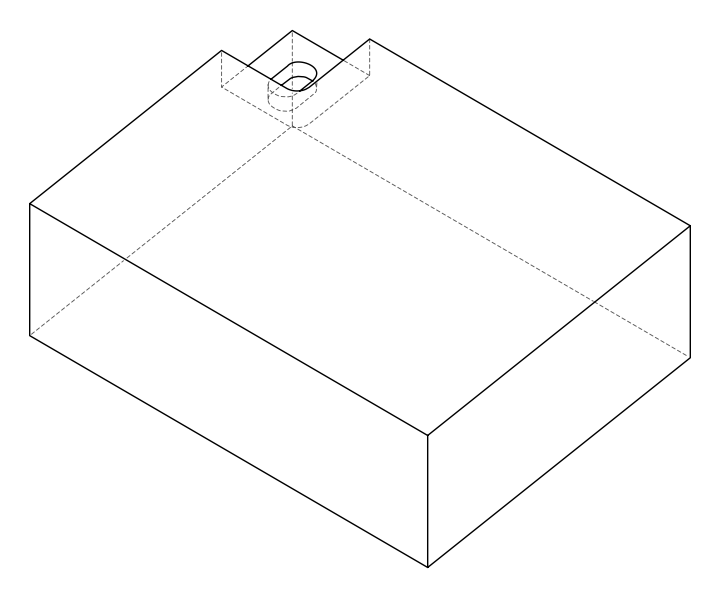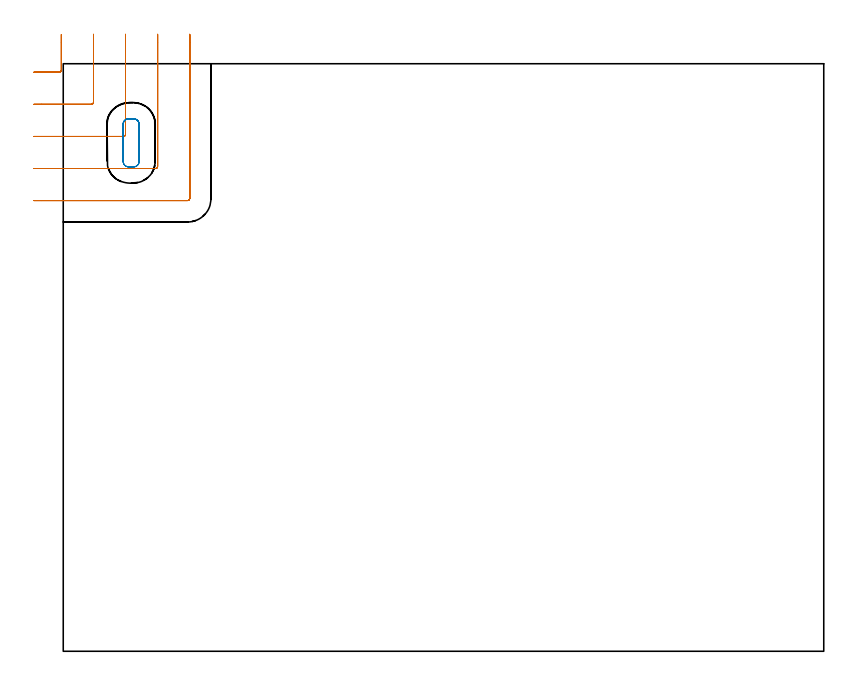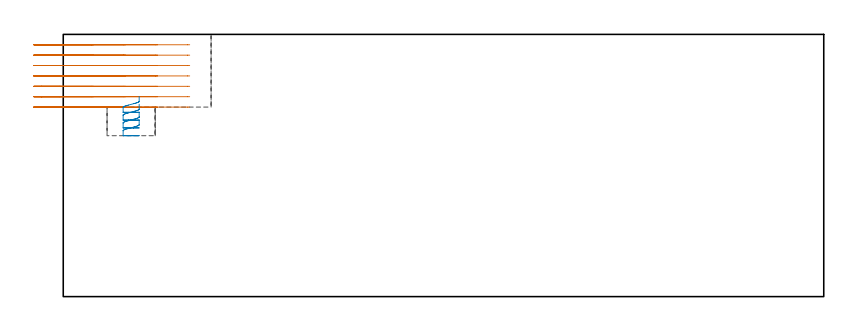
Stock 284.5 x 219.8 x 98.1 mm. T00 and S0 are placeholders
(PLAN: 2 operations, 1 tool changes, 6.6 min)
(1 MILL_CORNER_NOTCH_RECTANGULAR | CORNER_NOTCH_RECTANGULAR | UGT0201_008 | Follow Part, ap 4, ae 75% | 5.83 min | 88605 mm3)
(2 MILL_RECTANGULAR_POCKET | POCKET_RECTANGULAR_STRAIGHT | NXT0201_011 | Follow Part, ap 3, ae 75% | 0.74 min | 5174 mm3)
(TOOL UGT0201_008 | End Mill 16 mm | D16 FL32 Z4)
(TOOL NXT0201_011 | ENDMILL 12mm [2P460-1200-NA 1630] | D12 FL38 Z6)
(OP 1 MILL_CORNER_NOTCH_RECTANGULAR)
G17 G21 G94 G90
T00 M6
G54
G17 G0 G90 X-11. Y216.6 S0 M3
G43 Z108.1 H0
Z94.214
G94 G1 X-8. F250.
X-1.496 F500.
G3 X-0.7 Y217.396 R0.8
G1 Y227.769
Y230.769 F250.
G0 Z108.1
X-11. Y204.6
Z94.214
G1 X-8.
X10.504 F500.
G3 X11.3 Y205.396 R0.8
G1 Y227.8
Y230.8 F250.
G0 Z108.1
X-11. Y192.6
Z94.214
G1 X-8.
X22.504 F500.
G3 X23.3 Y193.396 R0.8
G1 Y227.8
Y230.8 F250.
G0 Z108.1
X-11. Y180.6
Z94.214
G1 X-8.
X34.504 F500.
G3 X35.3 Y181.396 R0.8
G1 Y227.8
Y230.8 F250.
G0 Z108.1
X-11. Y168.6
Z94.214
G1 X-8.
X46.5 F500.
G3 X47.3 Y169.4 R0.8
G1 Y227.8
Y230.8 F250.
G0 Z108.1
X-11. Y216.6
Z90.328
G1 X-8.
X-1.496 F500.
G3 X-0.7 Y217.396 R0.8
G1 Y227.769
Y230.769 F250.
G0 Z108.1
X-11. Y204.6
Z90.328
G1 X-8.
X10.504 F500.
G3 X11.3 Y205.396 R0.8
G1 Y227.8
Y230.8 F250.
G0 Z108.1
X-11. Y192.6
Z90.328
G1 X-8.
X22.504 F500.
G3 X23.3 Y193.396 R0.8
G1 Y227.8
Y230.8 F250.
G0 Z108.1
X-11. Y180.6
Z90.328
G1 X-8.
X34.504 F500.
G3 X35.3 Y181.396 R0.8
G1 Y227.8
Y230.8 F250.
G0 Z108.1
X-11. Y168.6
Z90.328
G1 X-8.
X46.5 F500.
G3 X47.3 Y169.4 R0.8
G1 Y227.8
Y230.8 F250.
G0 Z108.1
X-11. Y216.6
Z86.443
G1 X-8.
X-1.496 F500.
G3 X-0.7 Y217.396 R0.8
G1 Y227.769
Y230.769 F250.
G0 Z108.1
X-11. Y204.6
Z86.443
G1 X-8.
X10.504 F500.
G3 X11.3 Y205.396 R0.8
G1 Y227.8
Y230.8 F250.
G0 Z108.1
X-11. Y192.6
Z86.443
G1 X-8.
X22.504 F500.
G3 X23.3 Y193.396 R0.8
G1 Y227.8
Y230.8 F250.
G0 Z108.1
X-11. Y180.6
Z86.443
G1 X-8.
X34.504 F500.
G3 X35.3 Y181.396 R0.8
G1 Y227.8
Y230.8 F250.
G0 Z108.1
X-11. Y168.6
Z86.443
G1 X-8.
X46.5 F500.
G3 X47.3 Y169.4 R0.8
G1 Y227.8
Y230.8 F250.
G0 Z108.1
X-11. Y216.6
Z82.557
G1 X-8.
X-1.496 F500.
G3 X-0.7 Y217.396 R0.8
G1 Y227.769
Y230.769 F250.
G0 Z108.1
X-11. Y204.6
Z82.557
G1 X-8.
X10.504 F500.
G3 X11.3 Y205.396 R0.8
G1 Y227.8
Y230.8 F250.
G0 Z108.1
X-11. Y192.6
Z82.557
G1 X-8.
X22.504 F500.
G3 X23.3 Y193.396 R0.8
G1 Y227.8
Y230.8 F250.
G0 Z108.1
X-11. Y180.6
Z82.557
G1 X-8.
X34.504 F500.
G3 X35.3 Y181.396 R0.8
G1 Y227.8
Y230.8 F250.
G0 Z108.1
X-11. Y168.6
Z82.557
G1 X-8.
X46.5 F500.
G3 X47.3 Y169.4 R0.8
G1 Y227.8
Y230.8 F250.
G0 Z108.1
X-11. Y216.6
Z78.671
G1 X-8.
X-1.496 F500.
G3 X-0.7 Y217.396 R0.8
G1 Y227.769
Y230.769 F250.
G0 Z108.1
X-11. Y204.6
Z78.671
G1 X-8.
X10.504 F500.
G3 X11.3 Y205.396 R0.8
G1 Y227.8
Y230.8 F250.
G0 Z108.1
X-11. Y192.6
Z78.671
G1 X-8.
X22.504 F500.
G3 X23.3 Y193.396 R0.8
G1 Y227.8
Y230.8 F250.
G0 Z108.1
X-11. Y180.6
Z78.671
G1 X-8.
X34.504 F500.
G3 X35.3 Y181.396 R0.8
G1 Y227.8
Y230.8 F250.
G0 Z108.1
X-11. Y168.6
Z78.671
G1 X-8.
X46.5 F500.
G3 X47.3 Y169.4 R0.8
G1 Y227.8
Y230.8 F250.
G0 Z108.1
X-11. Y216.6
Z74.786
G1 X-8.
X-1.496 F500.
G3 X-0.7 Y217.396 R0.8
G1 Y227.769
Y230.769 F250.
G0 Z108.1
X-11. Y204.6
Z74.786
G1 X-8.
X10.504 F500.
G3 X11.3 Y205.396 R0.8
G1 Y227.8
Y230.8 F250.
G0 Z108.1
X-11. Y192.6
Z74.786
G1 X-8.
X22.504 F500.
G3 X23.3 Y193.396 R0.8
G1 Y227.8
Y230.8 F250.
G0 Z108.1
X-11. Y180.6
Z74.786
G1 X-8.
X34.504 F500.
G3 X35.3 Y181.396 R0.8
G1 Y227.8
Y230.8 F250.
G0 Z108.1
X-11. Y168.6
Z74.786
G1 X-8.
X46.5 F500.
G3 X47.3 Y169.4 R0.8
G1 Y227.8
Y230.8 F250.
G0 Z108.1
X-11. Y216.6
Z70.9
G1 X-8.
X-1.496 F500.
G3 X-0.7 Y217.396 R0.8
G1 Y227.769
Y230.769 F250.
G0 Z108.1
X-11. Y204.6
Z70.9
G1 X-8.
X10.504 F500.
G3 X11.3 Y205.396 R0.8
G1 Y227.8
Y230.8 F250.
G0 Z108.1
X-11. Y192.6
Z70.9
G1 X-8.
X22.504 F500.
G3 X23.3 Y193.396 R0.8
G1 Y227.8
Y230.8 F250.
G0 Z108.1
X-11. Y180.6
Z70.9
G1 X-8.
X34.504 F500.
G3 X35.3 Y181.396 R0.8
G1 Y227.8
Y230.8 F250.
G0 Z108.1
X-11. Y168.6
Z70.9
G1 X-8.
X46.5 F500.
G3 X47.3 Y169.4 R0.8
G1 Y227.8
Y230.8 F250.
G0 Z108.1
M5
M2
(OP 2 MILL_RECTANGULAR_POCKET)
G17 G21 G94 G90
T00 M6
G54
G17 G0 G90 X28.4 Y190.328 S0 M3
G43 Z108.1 H1
Z74.862
G94 G1 Y197.1 Z73.047 F250.
Y197.245 Z73.008
X28.341 Y197.617 Z72.907
X28.216 Y197.972 Z72.806
X28.03 Y198.299 Z72.705
X27.788 Y198.588 Z72.605
X27.499 Y198.83 Z72.504
X27.172 Y199.016 Z72.403
X26.817 Y199.141 Z72.302
X26.445 Y199.2 Z72.201
X24.355 Z71.641
X23.983 Y199.141 Z71.54
X23.628 Y199.016 Z71.439
X23.301 Y198.83 Z71.338
X23.012 Y198.588 Z71.237
X22.77 Y198.299 Z71.137
X22.584 Y197.972 Z71.036
X22.459 Y197.617 Z70.935
X22.4 Y197.245 Z70.834
Y197.1 Z70.795
Y190.2 Z68.946
Y183.3 F500.
G3 X24.5 Y181.2 R2.1
G1 X26.3
G3 X28.4 Y183.3 R2.1
G1 Y197.1
G3 X26.3 Y199.2 R2.1
G1 X24.5
G3 X22.4 Y197.1 R2.1
G1 Y190.2
Y189.2
G0 X28.4 Y190.328 Z71.946
G1 Y197.1 Z70.132 F250.
Y197.245 Z70.093
X28.341 Y197.617 Z69.992
X28.216 Y197.972 Z69.891
X28.03 Y198.299 Z69.79
X27.788 Y198.588 Z69.689
X27.499 Y198.83 Z69.588
X27.172 Y199.016 Z69.487
X26.817 Y199.141 Z69.386
X26.445 Y199.2 Z69.286
X24.355 Z68.726
X23.983 Y199.141 Z68.625
X23.628 Y199.016 Z68.524
X23.301 Y198.83 Z68.423
X23.012 Y198.588 Z68.322
X22.77 Y198.299 Z68.221
X22.584 Y197.972 Z68.12
X22.459 Y197.617 Z68.019
X22.4 Y197.245 Z67.918
Y197.1 Z67.88
Y190.2 Z66.031
Y183.3 F500.
G3 X24.5 Y181.2 R2.1
G1 X26.3
G3 X28.4 Y183.3 R2.1
G1 Y197.1
G3 X26.3 Y199.2 R2.1
G1 X24.5
G3 X22.4 Y197.1 R2.1
G1 Y190.2
Y189.2
G0 X28.4 Y190.328 Z69.031
G1 Y197.1 Z67.216 F250.
Y197.245 Z67.177
X28.341 Y197.617 Z67.076
X28.216 Y197.972 Z66.976
X28.03 Y198.299 Z66.875
X27.788 Y198.588 Z66.774
X27.499 Y198.83 Z66.673
X27.172 Y199.016 Z66.572
X26.817 Y199.141 Z66.471
X26.445 Y199.2 Z66.37
X24.355 Z65.81
X23.983 Y199.141 Z65.709
X23.628 Y199.016 Z65.608
X23.301 Y198.83 Z65.508
X23.012 Y198.588 Z65.407
X22.77 Y198.299 Z65.306
X22.584 Y197.972 Z65.205
X22.459 Y197.617 Z65.104
X22.4 Y197.245 Z65.003
Y197.1 Z64.964
Y190.2 Z63.115
Y183.3 F500.
G3 X24.5 Y181.2 R2.1
G1 X26.3
G3 X28.4 Y183.3 R2.1
G1 Y197.1
G3 X26.3 Y199.2 R2.1
G1 X24.5
G3 X22.4 Y197.1 R2.1
G1 Y190.2
Y189.2
G0 X28.4 Y190.328 Z66.115
G1 Y197.1 Z64.301 F250.
Y197.245 Z64.262
X28.341 Y197.617 Z64.161
X28.216 Y197.972 Z64.06
X28.03 Y198.299 Z63.959
X27.788 Y198.588 Z63.858
X27.499 Y198.83 Z63.758
X27.172 Y199.016 Z63.657
X26.817 Y199.141 Z63.556
X26.445 Y199.2 Z63.455
X24.355 Z62.895
X23.983 Y199.141 Z62.794
X23.628 Y199.016 Z62.693
X23.301 Y198.83 Z62.592
X23.012 Y198.588 Z62.491
X22.77 Y198.299 Z62.39
X22.584 Y197.972 Z62.289
X22.459 Y197.617 Z62.189
X22.4 Y197.245 Z62.088
Y197.1 Z62.049
Y190.2 Z60.2
Y183.3 F500.
G3 X24.5 Y181.2 R2.1
G1 X26.3
G3 X28.4 Y183.3 R2.1
G1 Y197.1
G3 X26.3 Y199.2 R2.1
G1 X24.5
G3 X22.4 Y197.1 R2.1
G1 Y190.2
Y189.2
G0 Z108.1
M5
M2
